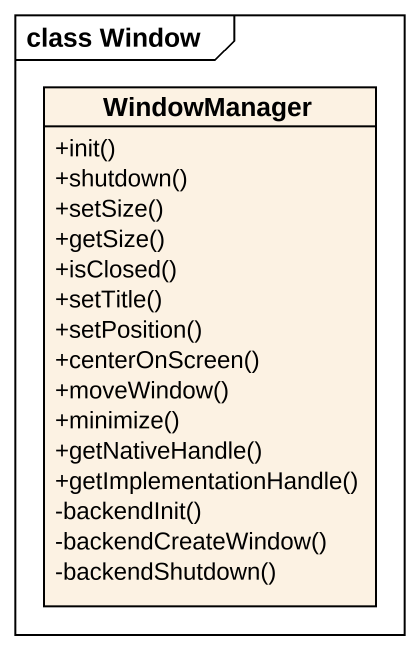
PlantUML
@startuml
mainframe class Window
hide circle
hide empty members
skinparam classAttributeIconSize 0
class WindowManager {
  +init()
  +shutdown()
  +setSize()
  +getSize()
  +isClosed()
  +setTitle()
  +setPosition()
  +centerOnScreen()
  +moveWindow()
  +minimize()
  +getNativeHandle()
  +getImplementationHandle()
  -backendInit()
  -backendCreateWindow()
  -backendShutdown()
}
@enduml
